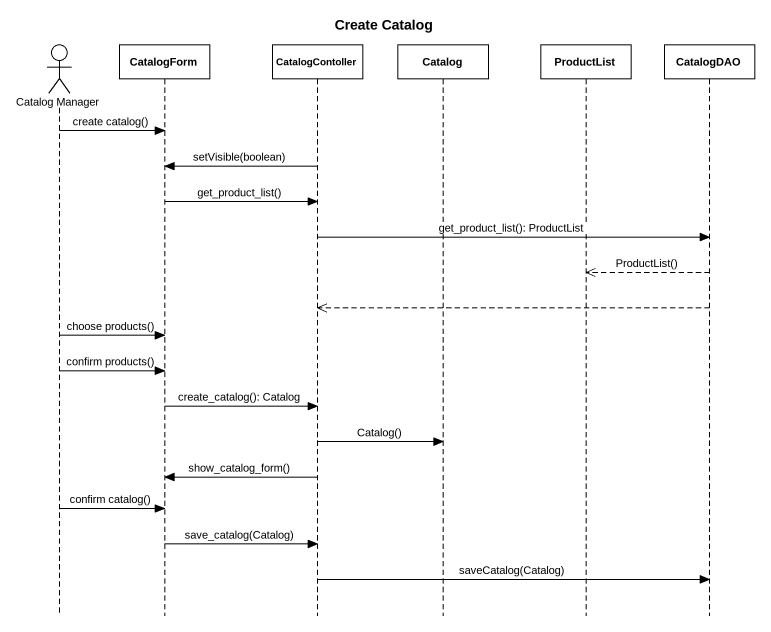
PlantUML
@startuml
title Create Catalog
hide footbox
actor "Catalog Manager" as Catalog_Manager
participant CatalogForm
participant CatalogContoller
participant Catalog
participant ProductList
participant CatalogDAO

Catalog_Manager -> CatalogForm : create catalog()
CatalogContoller -> CatalogForm : setVisible(boolean)
CatalogForm -> CatalogContoller : get_product_list()
CatalogContoller -> CatalogDAO : get_product_list(): ProductList
CatalogDAO -->> ProductList : ProductList()
CatalogDAO -->> CatalogContoller
Catalog_Manager -> CatalogForm : choose products()
Catalog_Manager -> CatalogForm : confirm products()
CatalogForm -> CatalogContoller : create_catalog(): Catalog
CatalogContoller -> Catalog : Catalog()
CatalogContoller -> CatalogForm : show_catalog_form()
Catalog_Manager -> CatalogForm : confirm catalog()
CatalogForm -> CatalogContoller : save_catalog(Catalog)
CatalogContoller -> CatalogDAO : saveCatalog(Catalog)
@enduml
